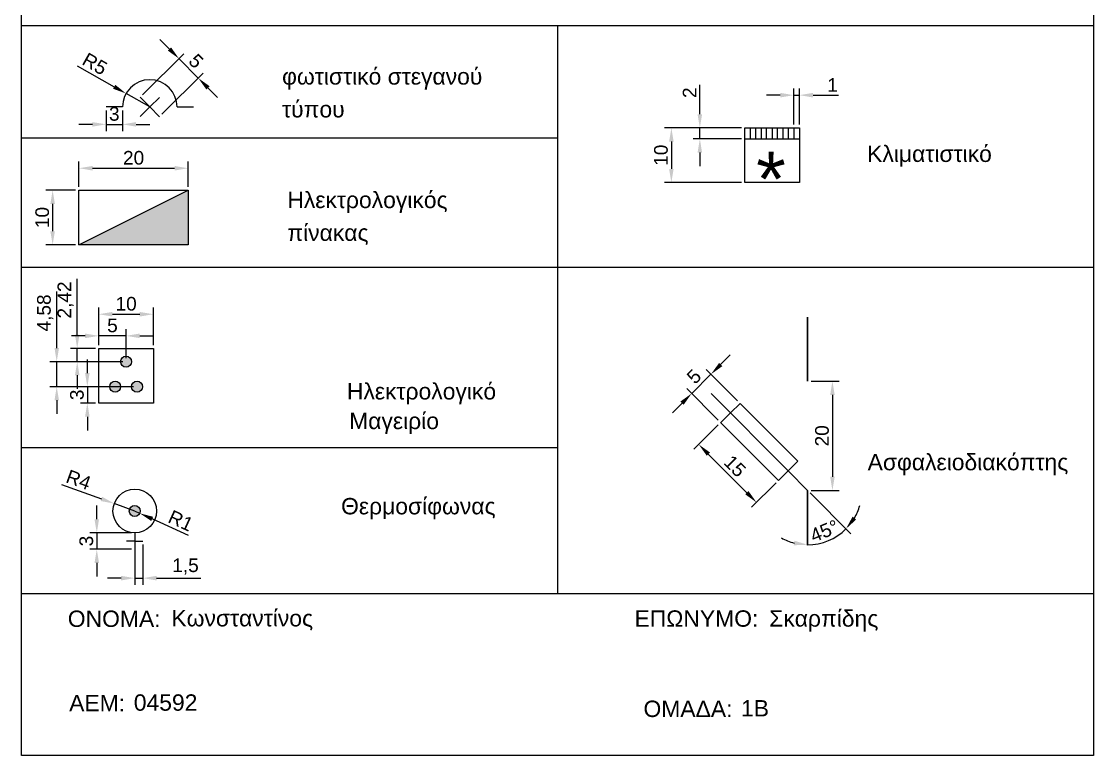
# Model space of a CAD drawing. Header units: millimetres. Extents: x 91 to 287, y 14 to 247.
# Drawn here: x 90.6 to 287, y 14.4 to 148.9 of the extents above; entities that cross this region are included whole.
import ezdxf

# ---------------------------------------------------------------- set-up
doc = ezdxf.new("R2010")
doc.units = ezdxf.units.MM
doc.layers.add('Layer1', color=6, linetype='Continuous')
doc.styles.get("Standard").update_dxf_attribs({"font": 'arial.ttf'})
doc.dimstyles.new('ISO-25', dxfattribs={"dimtxt": 2.5, "dimasz": 2.5, "dimexe": 1.25, "dimexo": 0.625, "dimtad": 1, "dimtxsty": 'Standard', "dimcen": 2.5, "dimadec": 0, "dimazin": 0, "dimtfac": 1, "dimtmove": 0, "dimatfit": 3, "dimfxl": 1, "dimarcsym": 0})

# ---------------------------------------------------------------- blocks, each defined once
blk = doc.blocks.new('*D35')
at = {"layer": 'Defpoints', "color": 0, "transparency": 16777216}
for p in [(233.11, 135.37), (232.11, 129.37), (233.11, 129.37)]:
    blk.add_point(p, dxfattribs=at)
at = {"layer": 'Layer1', "color": 0, "lineweight": -2, "transparency": 16777216}
for p, q in [((232.11, 129.99), (232.11, 136.62)), ((233.11, 129.99), (233.11, 136.62)), ((229.61, 135.37), (227.11, 135.37)), ((232.11, 135.37), (233.11, 135.37)), ((235.61, 135.37), (240.28, 135.37))]:
    blk.add_line(p, q, dxfattribs=at)
at = {"layer": 'Layer1', "color": 0, "transparency": 16777216}
for points in [[(229.61, 135.79), (229.61, 134.95), (232.11, 135.37)], [(235.61, 135.79), (235.61, 134.95), (233.11, 135.37)]]:
    blk.add_solid(points, dxfattribs=at)
at = {"layer": 'Layer1', "color": 0, "transparency": 16777216, "insert": (239.19, 137.25), "char_height": 2.5, "attachment_point": 5}
blk.add_mtext('1', dxfattribs=at)
blk = doc.blocks.new('*D36')
at = {"layer": 'Defpoints', "color": 0, "transparency": 16777216}
for p in [(223.11, 129.37), (209.66, 119.37), (223.11, 119.37)]:
    blk.add_point(p, dxfattribs=at)
at = {"layer": 'Layer1', "color": 0, "lineweight": -2, "transparency": 16777216}
for p, q in [((222.48, 129.37), (208.41, 129.37)), ((209.66, 126.87), (209.66, 121.87)), ((222.48, 119.37), (208.41, 119.37))]:
    blk.add_line(p, q, dxfattribs=at)
at = {"layer": 'Layer1', "color": 0, "transparency": 16777216}
for points in [[(209.25, 126.87), (210.08, 126.87), (209.66, 129.37)], [(209.25, 121.87), (210.08, 121.87), (209.66, 119.37)]]:
    blk.add_solid(points, dxfattribs=at)
at = {"layer": 'Layer1', "color": 0, "transparency": 16777216, "insert": (207.76, 124.37), "char_height": 2.5, "attachment_point": 5, "rotation": 90}
blk.add_mtext('10', dxfattribs=at)
blk = doc.blocks.new('*D37')
at = {"layer": 'Defpoints', "color": 0, "transparency": 16777216}
for p in [(214.88, 129.37), (223.11, 129.37), (223.11, 127.37)]:
    blk.add_point(p, dxfattribs=at)
at = {"layer": 'Layer1', "color": 0, "lineweight": -2, "transparency": 16777216}
for p, q in [((214.88, 131.87), (214.88, 137.27)), ((222.48, 129.37), (213.63, 129.37)), ((214.88, 127.37), (214.88, 129.37)), ((222.48, 127.37), (213.63, 127.37)), ((214.88, 124.87), (214.88, 122.37))]:
    blk.add_line(p, q, dxfattribs=at)
at = {"layer": 'Layer1', "color": 0, "transparency": 16777216}
for points in [[(214.46, 131.87), (215.29, 131.87), (214.88, 129.37)], [(214.46, 124.87), (215.29, 124.87), (214.88, 127.37)]]:
    blk.add_solid(points, dxfattribs=at)
at = {"layer": 'Layer1', "color": 0, "transparency": 16777216, "insert": (213, 135.82), "char_height": 2.5, "attachment_point": 5, "rotation": 90}
blk.add_mtext('2', dxfattribs=at)
blk = doc.blocks.new('*D38')
at = {"layer": 'Defpoints', "color": 0, "transparency": 16777216}
for p in [(123, 138.5), (112.35, 134.98), (115.87, 131.43)]:
    blk.add_point(p, dxfattribs=at)
at = {"layer": 'Layer1', "color": 0, "lineweight": -2, "transparency": 16777216}
for p, q in [((117.72, 143.83), (115.96, 145.6)), ((112.8, 135.42), (120.37, 142.93)), ((119.48, 142.05), (123, 138.5)), ((116.32, 131.87), (123.89, 139.38)), ((124.76, 136.73), (126.52, 134.95))]:
    blk.add_line(p, q, dxfattribs=at)
at = {"layer": 'Layer1', "color": 0, "transparency": 16777216}
for points in [[(118.02, 144.12), (117.43, 143.53), (119.48, 142.05)], [(125.06, 137.02), (124.47, 136.43), (123, 138.5)]]:
    blk.add_solid(points, dxfattribs=at)
at = {"layer": 'Layer1', "color": 0, "transparency": 16777216, "insert": (122.59, 141.61), "char_height": 2.5, "attachment_point": 5, "rotation": 314.7524}
blk.add_mtext('5', dxfattribs=at)
blk = doc.blocks.new('*D39')
at = {"layer": 'Defpoints', "color": 0, "transparency": 16777216}
for p in [(106.11, 133.21), (109.11, 133.21), (109.11, 130.03)]:
    blk.add_point(p, dxfattribs=at)
at = {"layer": 'Layer1', "color": 0, "lineweight": -2, "transparency": 16777216}
for p, q in [((106.11, 132.58), (106.11, 128.78)), ((109.11, 132.58), (109.11, 128.78)), ((103.61, 130.03), (101.11, 130.03)), ((106.11, 130.03), (109.11, 130.03)), ((111.61, 130.03), (114.11, 130.03))]:
    blk.add_line(p, q, dxfattribs=at)
at = {"layer": 'Layer1', "color": 0, "transparency": 16777216}
for points in [[(103.61, 130.44), (103.61, 129.61), (106.11, 130.03)], [(111.61, 130.44), (111.61, 129.61), (109.11, 130.03)]]:
    blk.add_solid(points, dxfattribs=at)
at = {"layer": 'Layer1', "color": 0, "transparency": 16777216, "insert": (107.61, 131.93), "char_height": 2.5, "attachment_point": 5}
blk.add_mtext('3', dxfattribs=at)
blk = doc.blocks.new('*D40')
at = {"layer": 'Defpoints', "color": 0, "transparency": 16777216}
for p in [(109.77, 135.68), (114.11, 133.21)]:
    blk.add_point(p, dxfattribs=at)
at = {"layer": 'Layer1', "color": 0, "lineweight": -2, "transparency": 16777216}
for p, q in [((100.81, 140.76), (107.59, 136.91)), ((114.11, 133.21), (109.77, 135.68))]:
    blk.add_line(p, q, dxfattribs=at)
at = {"layer": 'Layer1', "color": 0, "transparency": 16777216}
blk.add_solid([(107.8, 137.27), (107.39, 136.55), (109.77, 135.68)], dxfattribs=at)
at = {"layer": 'Layer1', "color": 0, "transparency": 16777216, "insert": (104.05, 141.1), "char_height": 2.5, "attachment_point": 5, "rotation": 330.4127}
blk.add_mtext('R5', dxfattribs=at)
blk = doc.blocks.new('*D41')
at = {"layer": 'Defpoints', "color": 0, "transparency": 16777216}
for p in [(121.15, 121.99), (101.15, 117.96), (121.15, 117.96)]:
    blk.add_point(p, dxfattribs=at)
at = {"layer": 'Layer1', "color": 0, "lineweight": -2, "transparency": 16777216}
for p, q in [((101.15, 118.58), (101.15, 123.24)), ((103.65, 121.99), (118.65, 121.99)), ((121.15, 118.58), (121.15, 123.24))]:
    blk.add_line(p, q, dxfattribs=at)
at = {"layer": 'Layer1', "color": 0, "transparency": 16777216}
for points in [[(103.65, 122.41), (103.65, 121.57), (101.15, 121.99)], [(118.65, 122.41), (118.65, 121.57), (121.15, 121.99)]]:
    blk.add_solid(points, dxfattribs=at)
at = {"layer": 'Layer1', "color": 0, "transparency": 16777216, "insert": (111.15, 123.89), "char_height": 2.5, "attachment_point": 5}
blk.add_mtext('20', dxfattribs=at)
blk = doc.blocks.new('*D42')
at = {"layer": 'Defpoints', "color": 0, "transparency": 16777216}
for p in [(101.15, 117.96), (96.32, 107.96), (101.15, 107.96)]:
    blk.add_point(p, dxfattribs=at)
at = {"layer": 'Layer1', "color": 0, "lineweight": -2, "transparency": 16777216}
for p, q in [((100.53, 117.96), (95.07, 117.96)), ((96.32, 115.46), (96.32, 110.46)), ((100.53, 107.96), (95.07, 107.96))]:
    blk.add_line(p, q, dxfattribs=at)
at = {"layer": 'Layer1', "color": 0, "transparency": 16777216}
for points in [[(95.9, 115.46), (96.74, 115.46), (96.32, 117.96)], [(95.9, 110.46), (96.74, 110.46), (96.32, 107.96)]]:
    blk.add_solid(points, dxfattribs=at)
at = {"layer": 'Layer1', "color": 0, "transparency": 16777216, "insert": (94.42, 112.96), "char_height": 2.5, "attachment_point": 5, "rotation": 90}
blk.add_mtext('10', dxfattribs=at)
blk = doc.blocks.new('*D43')
at = {"layer": 'Defpoints', "color": 0, "transparency": 16777216}
for p in [(97.07, 86.56), (109.78, 86.56), (111.78, 81.98)]:
    blk.add_point(p, dxfattribs=at)
at = {"layer": 'Layer1', "color": 0, "lineweight": -2, "transparency": 16777216}
for p, q in [((97.07, 89.06), (97.07, 99.41)), ((109.15, 86.56), (95.82, 86.56)), ((97.07, 81.98), (97.07, 86.56)), ((111.15, 81.98), (95.82, 81.98)), ((97.07, 79.48), (97.07, 76.98))]:
    blk.add_line(p, q, dxfattribs=at)
at = {"layer": 'Layer1', "color": 0, "transparency": 16777216}
for points in [[(96.66, 89.06), (97.49, 89.06), (97.07, 86.56)], [(96.66, 79.48), (97.49, 79.48), (97.07, 81.98)]]:
    blk.add_solid(points, dxfattribs=at)
at = {"layer": 'Layer1', "color": 0, "transparency": 16777216, "insert": (94.95, 95.48), "char_height": 2.5, "attachment_point": 5, "rotation": 90}
blk.add_mtext('4,58', dxfattribs=at)
blk = doc.blocks.new('*D44')
at = {"layer": 'Defpoints', "color": 0, "transparency": 16777216}
for p in [(114.78, 95.25), (104.78, 88.98), (114.78, 88.98)]:
    blk.add_point(p, dxfattribs=at)
at = {"layer": 'Layer1', "color": 0, "lineweight": -2, "transparency": 16777216}
for p, q in [((104.78, 89.6), (104.78, 96.5)), ((114.78, 89.6), (114.78, 96.5)), ((107.28, 95.25), (112.28, 95.25))]:
    blk.add_line(p, q, dxfattribs=at)
at = {"layer": 'Layer1', "color": 0, "transparency": 16777216}
for points in [[(107.28, 95.67), (107.28, 94.83), (104.78, 95.25)], [(112.28, 95.67), (112.28, 94.83), (114.78, 95.25)]]:
    blk.add_solid(points, dxfattribs=at)
at = {"layer": 'Layer1', "color": 0, "transparency": 16777216, "insert": (109.78, 97.15), "char_height": 2.5, "attachment_point": 5}
blk.add_mtext('10', dxfattribs=at)
blk = doc.blocks.new('*D45')
at = {"layer": 'Defpoints', "color": 0, "transparency": 16777216}
for p in [(104.78, 91.29), (104.78, 88.98), (109.78, 86.56)]:
    blk.add_point(p, dxfattribs=at)
at = {"layer": 'Layer1', "color": 0, "lineweight": -2, "transparency": 16777216}
for p, q in [((104.78, 89.6), (104.78, 92.54)), ((109.78, 87.18), (109.78, 92.54)), ((102.28, 91.29), (99.78, 91.29)), ((109.78, 91.29), (104.78, 91.29)), ((112.28, 91.29), (114.78, 91.29))]:
    blk.add_line(p, q, dxfattribs=at)
at = {"layer": 'Layer1', "color": 0, "transparency": 16777216}
for points in [[(102.28, 91.71), (102.28, 90.87), (104.78, 91.29)], [(112.28, 91.71), (112.28, 90.87), (109.78, 91.29)]]:
    blk.add_solid(points, dxfattribs=at)
at = {"layer": 'Layer1', "color": 0, "transparency": 16777216, "insert": (107.28, 93.19), "char_height": 2.5, "attachment_point": 5}
blk.add_mtext('5', dxfattribs=at)
blk = doc.blocks.new('*D46')
at = {"layer": 'Defpoints', "color": 0, "transparency": 16777216}
for p in [(100.82, 88.98), (104.78, 88.98), (109.78, 86.56)]:
    blk.add_point(p, dxfattribs=at)
at = {"layer": 'Layer1', "color": 0, "lineweight": -2, "transparency": 16777216}
for p, q in [((100.82, 91.48), (100.82, 101.74)), ((104.15, 88.98), (99.57, 88.98)), ((100.82, 86.56), (100.82, 88.98)), ((109.15, 86.56), (99.57, 86.56)), ((100.82, 84.06), (100.82, 81.56))]:
    blk.add_line(p, q, dxfattribs=at)
at = {"layer": 'Layer1', "color": 0, "transparency": 16777216}
for points in [[(100.41, 91.48), (101.24, 91.48), (100.82, 88.98)], [(100.41, 84.06), (101.24, 84.06), (100.82, 86.56)]]:
    blk.add_solid(points, dxfattribs=at)
at = {"layer": 'Layer1', "color": 0, "transparency": 16777216, "insert": (98.7, 97.86), "char_height": 2.5, "attachment_point": 5, "rotation": 90}
blk.add_mtext('2,42', dxfattribs=at)
blk = doc.blocks.new('*D47')
at = {"layer": 'Defpoints', "color": 0, "transparency": 16777216}
for p in [(107.78, 81.98), (102.68, 78.98), (104.78, 78.98)]:
    blk.add_point(p, dxfattribs=at)
at = {"layer": 'Layer1', "color": 0, "lineweight": -2, "transparency": 16777216}
for p, q in [((102.68, 84.48), (102.68, 86.98)), ((107.15, 81.98), (101.43, 81.98)), ((102.68, 81.98), (102.68, 78.98)), ((104.15, 78.98), (101.43, 78.98)), ((102.68, 76.48), (102.68, 73.98))]:
    blk.add_line(p, q, dxfattribs=at)
at = {"layer": 'Layer1', "color": 0, "transparency": 16777216}
for points in [[(102.26, 84.48), (103.09, 84.48), (102.68, 81.98)], [(102.26, 76.48), (103.09, 76.48), (102.68, 78.98)]]:
    blk.add_solid(points, dxfattribs=at)
at = {"layer": 'Layer1', "color": 0, "transparency": 16777216, "insert": (100.78, 80.48), "char_height": 2.5, "attachment_point": 5, "rotation": 90}
blk.add_mtext('3', dxfattribs=at)
blk = doc.blocks.new('*D48')
at = {"layer": 'Defpoints', "color": 0, "transparency": 16777216}
for p in [(111.37, 59.2), (112.28, 58.79)]:
    blk.add_point(p, dxfattribs=at)
at = {"layer": 'Layer1', "color": 0, "lineweight": -2, "transparency": 16777216}
for p, q in [((111.37, 59.2), (112.28, 58.79)), ((121.2, 54.74), (114.56, 57.76))]:
    blk.add_line(p, q, dxfattribs=at)
at = {"layer": 'Layer1', "color": 0, "transparency": 16777216}
blk.add_solid([(114.73, 58.14), (114.38, 57.38), (112.28, 58.79)], dxfattribs=at)
at = {"layer": 'Layer1', "color": 0, "transparency": 16777216, "insert": (119.8, 57.44), "char_height": 2.5, "attachment_point": 5, "rotation": 335.5736}
blk.add_mtext('R1', dxfattribs=at)
blk = doc.blocks.new('*D49')
at = {"layer": 'Defpoints', "color": 0, "transparency": 16777216}
for p in [(107.61, 60.57), (111.37, 59.2)]:
    blk.add_point(p, dxfattribs=at)
at = {"layer": 'Layer1', "color": 0, "lineweight": -2, "transparency": 16777216}
for p, q in [((97.95, 64.07), (105.26, 61.42)), ((111.37, 59.2), (107.61, 60.57))]:
    blk.add_line(p, q, dxfattribs=at)
at = {"layer": 'Layer1', "color": 0, "transparency": 16777216}
blk.add_solid([(105.4, 61.81), (105.12, 61.03), (107.61, 60.57)], dxfattribs=at)
at = {"layer": 'Layer1', "color": 0, "transparency": 16777216, "insert": (101.07, 64.93), "char_height": 2.5, "attachment_point": 5, "rotation": 340.0689}
blk.add_mtext('R4', dxfattribs=at)
blk = doc.blocks.new('*D50')
at = {"layer": 'Defpoints', "color": 0, "transparency": 16777216}
for p in [(111.37, 55.2), (104.41, 52.2), (111.37, 52.2)]:
    blk.add_point(p, dxfattribs=at)
at = {"layer": 'Layer1', "color": 0, "lineweight": -2, "transparency": 16777216}
for p, q in [((104.41, 57.7), (104.41, 60.2)), ((110.75, 55.2), (103.16, 55.2)), ((104.41, 55.2), (104.41, 52.2)), ((110.75, 52.2), (103.16, 52.2)), ((104.41, 49.7), (104.41, 47.2))]:
    blk.add_line(p, q, dxfattribs=at)
at = {"layer": 'Layer1', "color": 0, "transparency": 16777216}
for points in [[(103.99, 57.7), (104.82, 57.7), (104.41, 55.2)], [(103.99, 49.7), (104.82, 49.7), (104.41, 52.2)]]:
    blk.add_solid(points, dxfattribs=at)
at = {"layer": 'Layer1', "color": 0, "transparency": 16777216, "insert": (102.5, 53.7), "char_height": 2.5, "attachment_point": 5, "rotation": 90}
blk.add_mtext('3', dxfattribs=at)
blk = doc.blocks.new('*D51')
at = {"layer": 'Defpoints', "color": 0, "transparency": 16777216}
for p in [(111.37, 53.7), (112.87, 53.7), (112.87, 46.91)]:
    blk.add_point(p, dxfattribs=at)
at = {"layer": 'Layer1', "color": 0, "lineweight": -2, "transparency": 16777216}
for p, q in [((111.37, 53.08), (111.37, 45.66)), ((112.87, 53.08), (112.87, 45.66)), ((108.87, 46.91), (106.37, 46.91)), ((111.37, 46.91), (112.87, 46.91)), ((115.37, 46.91), (123.46, 46.91))]:
    blk.add_line(p, q, dxfattribs=at)
at = {"layer": 'Layer1', "color": 0, "transparency": 16777216}
for points in [[(108.87, 47.33), (108.87, 46.49), (111.37, 46.91)], [(115.37, 47.33), (115.37, 46.49), (112.87, 46.91)]]:
    blk.add_solid(points, dxfattribs=at)
at = {"layer": 'Layer1', "color": 0, "transparency": 16777216, "insert": (120.66, 49.04), "char_height": 2.5, "attachment_point": 5}
blk.add_mtext('1,5', dxfattribs=at)
blk = doc.blocks.new('*D52')
at = {"layer": 'Defpoints', "color": 0, "transparency": 16777216}
for p in [(234.62, 82.98), (234.62, 62.98), (239.16, 62.98)]:
    blk.add_point(p, dxfattribs=at)
at = {"layer": 'Layer1', "color": 0, "lineweight": -2, "transparency": 16777216}
for p, q in [((235.24, 82.98), (240.41, 82.98)), ((239.16, 80.48), (239.16, 65.48)), ((235.24, 62.98), (240.41, 62.98))]:
    blk.add_line(p, q, dxfattribs=at)
at = {"layer": 'Layer1', "color": 0, "transparency": 16777216}
for points in [[(238.75, 80.48), (239.58, 80.48), (239.16, 82.98)], [(238.75, 65.48), (239.58, 65.48), (239.16, 62.98)]]:
    blk.add_solid(points, dxfattribs=at)
at = {"layer": 'Layer1', "color": 0, "transparency": 16777216, "insert": (237.26, 72.98), "char_height": 2.5, "attachment_point": 5, "rotation": 90}
blk.add_mtext('20', dxfattribs=at)
blk = doc.blocks.new('*D56')
at = {"layer": 'Defpoints', "color": 0, "transparency": 16777216}
for p in [(218.69, 75.41), (229.28, 64.79), (225.26, 60.78)]:
    blk.add_point(p, dxfattribs=at)
at = {"layer": 'Layer1', "color": 0, "lineweight": -2, "transparency": 16777216}
for p, q in [((218.24, 74.97), (213.78, 70.52)), ((216.43, 69.63), (223.49, 62.55)), ((228.84, 64.35), (224.37, 59.9))]:
    blk.add_line(p, q, dxfattribs=at)
at = {"layer": 'Layer1', "color": 0, "transparency": 16777216}
for points in [[(216.73, 69.93), (216.14, 69.34), (214.67, 71.4)], [(223.79, 62.85), (223.2, 62.26), (225.26, 60.78)]]:
    blk.add_solid(points, dxfattribs=at)
at = {"layer": 'Layer1', "color": 0, "transparency": 16777216, "insert": (221.31, 67.43), "char_height": 2.5, "attachment_point": 5, "rotation": 314.9281}
blk.add_mtext('15', dxfattribs=at)
blk = doc.blocks.new('*D57')
at = {"layer": 'Defpoints', "color": 0, "transparency": 16777216}
for p in [(216.92, 84.26), (222.24, 78.93), (218.7, 75.4)]:
    blk.add_point(p, dxfattribs=at)
at = {"layer": 'Layer1', "color": 0, "lineweight": -2, "transparency": 16777216}
for p, q in [((218.69, 86.03), (220.46, 87.79)), ((221.8, 79.37), (216.04, 85.15)), ((213.38, 80.73), (216.92, 84.26)), ((218.26, 75.84), (212.5, 81.62)), ((211.61, 78.97), (209.84, 77.2))]:
    blk.add_line(p, q, dxfattribs=at)
at = {"layer": 'Layer1', "color": 0, "transparency": 16777216}
for points in [[(218.4, 86.32), (218.99, 85.73), (216.92, 84.26)], [(211.32, 79.26), (211.91, 78.67), (213.38, 80.73)]]:
    blk.add_solid(points, dxfattribs=at)
at = {"layer": 'Layer1', "color": 0, "transparency": 16777216, "insert": (213.81, 83.84), "char_height": 2.5, "attachment_point": 5, "rotation": 44.9283}
blk.add_mtext('5', dxfattribs=at)
blk = doc.blocks.new('*D58')
at = {"layer": 'Defpoints', "color": 0, "transparency": 16777216}
for p in [(231.09, 66.52), (234.62, 62.98), (234.62, 62.98), (237.19, 53.37), (234.62, 52.98)]:
    blk.add_point(p, dxfattribs=at)
at = {"layer": 'Layer1', "color": 0, "lineweight": -2, "transparency": 16777216}
blk.add_line((235.06, 62.54), (242.53, 55.05), dxfattribs=at)
for start, end in [(329.3609, 343.7936), (270, 314.9281), (241.1345, 255.5673)]:
    blk.add_arc((234.62, 62.98), 9.95, start, end, dxfattribs=at)
at = {"layer": 'Layer1', "color": 0, "transparency": 16777216}
for points in [[(243.51, 57.65), (242.85, 58.17), (241.65, 55.94)], [(232.19, 53.76), (232.09, 52.93), (234.62, 53.03)]]:
    blk.add_solid(points, dxfattribs=at)
at = {"layer": 'Layer1', "color": 0, "transparency": 16777216, "insert": (237.7, 55.54), "char_height": 2.5, "attachment_point": 5, "rotation": 22.4641}
blk.add_mtext('45°', dxfattribs=at)

msp = doc.modelspace()

# ---------------------------------------------------------------- hatches: boundary and pattern name
at = {"layer": 'Layer1'}
h = msp.add_hatch(color=7, dxfattribs=at)
h.dxf.hatch_style = 1
h.paths.add_polyline_path([(121.15, 117.958), (101.15, 107.958), (121.15, 107.958)])
h.paths.add_polyline_path([(108.777, 86.557, 1), (110.777, 86.557, 1)])
h.paths.add_polyline_path([(108.777, 81.977, 1), (106.777, 81.977, 1)])
h.paths.add_polyline_path([(112.777, 81.977, 1), (110.777, 81.977, 1)])
h.paths.add_polyline_path([(110.37, 59.205, 1), (112.37, 59.205, 1)])

# ---------------------------------------------------------------- linework, layer by layer
for p, q in [((90.607, 148.156), (286.998, 148.156)), ((188.803, 148.156), (188.803, 44.097)), ((114.114, 133.208), (112.353, 134.984)), ((114.114, 133.208), (115.889, 134.968)), ((109.114, 133.208), (106.114, 133.208)), ((114.114, 133.208), (112.338, 131.448)), ((114.114, 133.208), (115.874, 131.433)), ((119.114, 133.208), (122.114, 133.208)), ((223.109, 129.368), (233.109, 129.368)), ((223.109, 119.368), (223.109, 129.368)), ((224.109, 129.368), (224.109, 127.368)), ((225.109, 127.368), (225.109, 129.368)), ((226.109, 129.368), (226.109, 127.368)), ((227.109, 127.368), (227.109, 129.368)), ((228.109, 129.368), (228.109, 127.368)), ((229.109, 127.368), (229.109, 129.368)), ((230.109, 129.368), (230.109, 127.368)), ((231.109, 127.368), (231.109, 129.368)), ((232.109, 129.368), (232.109, 127.368)), ((233.109, 129.368), (233.109, 119.368)), ((90.607, 127.575), (188.803, 127.575)), ((223.109, 127.368), (233.109, 127.368)), ((101.15, 117.958), (121.15, 117.958)), ((101.15, 107.958), (101.15, 117.958)), ((101.15, 107.958), (121.15, 117.958)), ((121.15, 117.958), (121.15, 107.958)), ((233.109, 119.368), (223.109, 119.368)), ((121.15, 107.958), (101.15, 107.958)), ((90.607, 103.89), (188.803, 103.89)), ((188.803, 103.89), (286.998, 103.89)), ((104.777, 88.977), (114.777, 88.977)), ((104.777, 78.977), (104.777, 88.977)), ((104.777, 88.977), (109.777, 88.977)), ((114.777, 88.977), (114.777, 78.977)), ((114.777, 78.977), (104.777, 78.977)), ((220.473, 77.164), (222.253, 78.919)), ((222.253, 78.919), (232.821, 68.325)), ((220.473, 77.164), (218.703, 75.398)), ((229.281, 64.794), (218.687, 75.414)), ((90.607, 70.821), (188.803, 70.821)), ((231.051, 66.56), (232.821, 68.325)), ((231.051, 66.56), (229.281, 64.794)), ((111.37, 55.205), (111.37, 52.205)), ((111.37, 53.705), (109.87, 53.705)), ((111.37, 53.705), (112.87, 53.705)), ((90.607, 44.097), (286.998, 44.097))]:
    msp.add_line(p, q)
at = {"lineweight": 30}
for p, q in [((234.62, 82.981), (234.62, 94.699)), ((231.051, 66.56), (216.926, 80.719)), ((234.62, 62.981), (231.089, 66.521)), ((234.62, 62.981), (234.62, 52.981))]:
    msp.add_line(p, q, dxfattribs=at)
msp.add_lwpolyline([(90.607, 246.721), (286.998, 246.721), (286.998, 14.415), (90.607, 14.415)], close=True)
for centre, radius in [((109.777, 86.557), 1), ((107.777, 81.977), 1), ((111.777, 81.977), 1), ((111.37, 59.205), 4), ((111.37, 59.205), 1)]:
    msp.add_circle(centre, radius)
msp.add_arc((114.114, 133.208), 5, 0, 180)

# ---------------------------------------------------------------- texts
for s, height, p in [('φωτιστικό στεγανού ', 3, (138.354, 137.309)), ('τύπου', 3, (138.354, 131.297)), ('Κλιματιστικό', 3, (245.522, 123.139)), ('*', 10, (225.193, 115.012)), ('Ηλεκτρολογικός ', 3, (139.313, 114.69)), ('πίνακας', 3, (139.313, 108.679)), ('Ηλεκτρολογικό ', 3, (150.223, 79.633)), ('Μαγειρίο', 3, (150.64, 74.205)), ('Ασφαλειοδιακόπτης', 3, (245.612, 66.666)), ('Θερμοσίφωνας', 3, (149.159, 58.594)), ('Κωνσταντίνος', 3, (118.07, 38.072)), ('Σκαρπίδης', 3, (227.575, 38.027)), ('ΟΝΟΜΑ:', 3, (99.099, 37.974)), ('ΕΠΩΝΥΜΟ:', 3, (202.909, 38.011)), ('04592', 3, (111.187, 22.624)), ('ΑΕΜ:', 3, (99.347, 22.523)), ('ΟΜΑΔΑ:', 3, (204.551, 21.477)), ('1B', 3, (222.425, 21.578))]:
    msp.add_text(s, height=height).set_placement(p)

# ---------------------------------------------------------------- dimensions: what is measured, and where the dimension line sits
at = {"layer": 'Layer1'}
for p1, p2, distance, picture, middle in [((112.353, 134.984), (115.874, 131.433), 10.039, '*D38', (122.589, 141.611)), ((218.703, 75.398), (222.243, 78.929), 7.534, '*D57', (213.813, 83.841)), ((218.687, 75.414), (229.281, 64.794), -5.681, '*D56', (221.308, 67.434))]:
    dim = msp.add_aligned_dim(p1=p1, p2=p2, distance=distance, dimstyle='ISO-25', dxfattribs=at)
    dim.commit()
    dim.dimension.update_dxf_attribs({"geometry": picture, "text_midpoint": middle})
for center, mpoint, picture, middle in [((114.114, 133.208), (109.766, 135.677), '*D40', (104.049, 141.103)), ((111.37, 59.205), (107.61, 60.568), '*D49', (101.071, 64.934)), ((111.37, 59.205), (112.281, 58.791), '*D48', (119.795, 57.443))]:
    dim = msp.add_radius_dim(center=center, mpoint=mpoint, dimstyle='ISO-25', dxfattribs=at)
    dim.commit()
    dim.dimension.update_dxf_attribs({"geometry": picture, "text_midpoint": middle})
for base, p1, p2, picture, middle in [((233.109, 135.371), (232.109, 129.368), (233.109, 129.368), '*D35', (239.194, 137.251)), ((109.114, 130.027), (106.114, 133.208), (109.114, 133.208), '*D39', (107.614, 131.929)), ((121.15, 121.991), (101.15, 117.958), (121.15, 117.958), '*D41', (111.15, 123.893)), ((114.777, 95.25), (104.777, 88.977), (114.777, 88.977), '*D44', (109.777, 97.152)), ((104.777, 91.291), (109.777, 86.557), (104.777, 88.977), '*D45', (107.277, 93.187)), ((112.87, 46.911), (111.37, 53.705), (112.87, 53.705), '*D51', (120.663, 49.038))]:
    dim = msp.add_linear_dim(base=base, p1=p1, p2=p2, dimstyle='ISO-25', dxfattribs=at)
    dim.commit()
    dim.dimension.update_dxf_attribs({"geometry": picture, "text_midpoint": middle})
for base, p1, p2, picture, middle in [((214.875, 129.368), (223.109, 127.368), (223.109, 129.368), '*D37', (212.995, 135.821)), ((209.665, 119.368), (223.109, 129.368), (223.109, 119.368), '*D36', (207.763, 124.368)), ((96.32, 107.958), (101.15, 117.958), (101.15, 107.958), '*D42', (94.419, 112.958)), ((100.824, 88.977), (109.777, 86.557), (104.777, 88.977), '*D46', (98.697, 97.857)), ((97.074, 86.557), (111.777, 81.977), (109.777, 86.557), '*D43', (94.947, 95.482)), ((102.678, 78.977), (107.777, 81.977), (104.777, 78.977), '*D47', (100.775, 80.477)), ((239.164, 62.981), (234.62, 82.981), (234.62, 62.981), '*D52', (237.262, 72.981)), ((104.405, 52.205), (111.37, 55.205), (111.37, 52.205), '*D50', (102.503, 53.705))]:
    dim = msp.add_linear_dim(base=base, p1=p1, p2=p2, angle=90, dimstyle='ISO-25', dxfattribs=at)
    dim.commit()
    dim.dimension.update_dxf_attribs({"geometry": picture, "text_midpoint": middle})
dim = msp.add_angular_dim_2l(base=(237.191, 53.368), line1=((234.62, 62.981), (231.089, 66.521)), line2=((234.62, 62.981), (234.62, 52.981)), dimstyle='ISO-25', dxfattribs=at)
dim.commit()
dim.dimension.update_dxf_attribs({"geometry": '*D58', "text_midpoint": (237.698, 55.538)})

doc.saveas('drawing.dxf')
